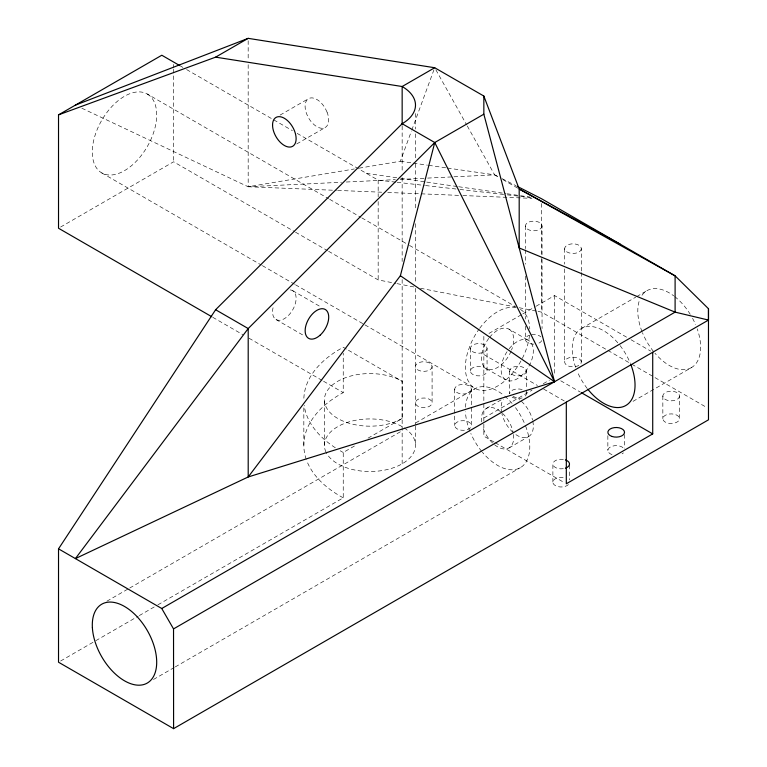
<?xml version="1.0" encoding="UTF-8"?>
<svg xmlns="http://www.w3.org/2000/svg" width="767" height="767" viewBox="0 0 767 767"><rect width="100%" height="100%" fill="white"/><g stroke="black" fill="none" stroke-linecap="round" stroke-linejoin="round"><path stroke-width="0.58" stroke-dasharray="3.83 2.88" d="M303.828 445.224L303.837 407.037M324.412 445.224L324.412 399.875M157.916 604.827L343.242 497.831L343.242 452.482L356.684 444.726M306.244 459.328A125.021 72.184 0 0 1 343.242 392.627L343.242 353.242M402.157 463.814L402.157 431.6M402.157 430.402L402.157 381.285L347.384 349.666M359.071 168.174L400.355 161.252L411.39 131.186M411.802 130.074L433.882 69.96M60.593 227.042L173.591 161.799L294.48 231.596M280.07 115.088L308.545 98.655M296.733 143.947L325.208 127.514M488.962 333.434L521.752 314.508M522.778 313.914L535.069 306.819M536.095 306.225L554.531 295.573L626.879 337.346M368.045 438.158L402.157 418.466L402.157 279.437M106.91 601.194L128.674 588.625M129.709 588.03L401.237 431.265M415.743 422.885L474.811 388.783M581.405 328.525L635.718 297.165M636.744 296.57L646.993 290.655M486.201 408.495L501.704 399.549M60.593 661.02L94.753 641.298M95.789 640.694L138.242 616.189M139.278 615.594L156.88 605.431M483.843 418.015L531.991 390.221M543.266 383.711L549.412 380.164M508.972 447.938L528.607 436.605M633.015 401.342L691.422 367.614A44.428 25.656 60 0 0 697.203 328.813M153.486 679.476L174.214 667.511M175.25 666.907L520.362 467.659M81.839 108.205L248.182 186.755L354.354 168.961M248.172 64.677L248.182 186.755L341.497 182.249M346.281 182.019L395.321 179.651M400.115 179.42L426.433 178.145M427.622 178.088L452.751 176.87M453.939 176.813L494.619 174.847L501.024 178.117M248.182 186.755L336.435 190.369M337.633 190.417L382.954 192.268M387.718 192.459L461.667 195.489M462.856 195.537L532.03 198.365M297.155 133.381L378.169 180.149L395.925 182.172M397.114 182.306L424.352 185.413M425.532 185.547L458.685 189.315M459.874 189.459L506.047 194.713M507.236 194.847L532.097 197.685M400.355 161.252L412.138 162.949M413.317 163.122L427.459 165.164M428.638 165.327L446.308 167.877M447.487 168.05L494.619 174.847L498.713 177.215M366.386 173.352L399.53 178.155M400.71 178.327L425.57 181.932M426.759 182.105L457.535 186.573M458.714 186.736L506.067 193.61M507.246 193.783L529.738 197.042M328.573 251.279L378.169 279.917L395.801 283.387M396.98 283.627L414.611 287.098M420.489 288.258L518.061 307.49M519.24 307.73L536.871 311.201M538.051 311.431L541.569 312.131L606.889 349.838M502.088 178.653L515.961 185.719M502.807 179.574L518.166 188.414M180.408 65.972L182.891 67.4M186.602 69.548L292.409 130.639M631.011 339.733L650.646 351.065M607.924 350.433L630.733 363.606M631.768 364.2L706.407 407.296M147.264 94.015A45.541 26.299 -60 0 1 132.835 164.569A45.541 26.299 -60 0 1 93.392 141.79A45.541 26.299 -60 0 1 147.264 94.015L328.631 198.73M329.666 199.324L360.758 217.272M361.794 217.876L408.428 244.798M409.473 245.402L515.175 306.426M489.538 337.403A22.77 13.144 -60 0 1 508.972 329.139L528.607 340.481M560.735 380.787L580.37 392.119M295.506 232.19L327.538 250.684M483.843 354.527L537.446 385.475M543.63 389.051L564.253 400.949M488.819 338.324A22.77 13.144 -60 0 0 486.201 368.582L505.837 379.914M101.723 172.901L261.326 265.046M262.362 265.641L294.49 284.193M295.525 284.787L363.922 324.278M364.958 324.882L474.811 388.303M292.668 290.664L321.191 307.136M346.348 349.062L343.242 347.278A125.021 72.184 0 0 0 303.837 399.875M494.149 442.108L483.843 436.155L483.843 402.637M495.185 442.703L564.253 482.577M276.005 319.532L304.528 335.994M212.785 317.308L242.813 334.642M249.026 338.228L322.543 380.672M323.578 381.266L343.242 392.627M435.857 69.807L466.691 124.935M467.276 125.97L494.619 174.847M679.504 396.021A8.332 4.813 0 0 1 667.012 400.192A8.332 4.813 0 0 1 667.012 391.86A8.332 4.813 0 0 1 679.504 396.021L679.504 418.696A8.332 4.813 0 0 1 667.012 422.866A8.332 4.813 0 0 1 667.012 414.535A8.332 4.813 0 0 1 679.504 418.696M662.841 396.021L662.841 418.696M624.52 434.573L624.52 448.177M607.857 435.704L607.857 450.44M581.319 248.642A8.332 4.813 0 0 1 568.826 252.803A8.332 4.813 0 0 1 568.826 244.472A8.332 4.813 0 0 1 581.319 248.642L581.319 271.317M581.319 272.506L581.319 362.014A8.332 4.813 0 0 1 568.826 366.175A8.332 4.813 0 0 1 568.826 357.844A8.332 4.813 0 0 1 581.319 362.014M569.536 465.176L569.536 479.921M564.656 248.642L564.656 264.155M564.656 268.929L564.656 362.014M554.531 295.573L554.531 376.022M563.361 459.395A8.332 4.813 0 0 0 552.882 464.045L552.882 482.184M542.048 225.968A8.332 4.813 0 0 1 529.556 230.129A8.332 4.813 0 0 1 529.556 221.807A8.332 4.813 0 0 1 542.048 225.968L542.048 254.606M542.048 259.38L542.048 328.602M541.569 203.533L541.569 257.233M541.569 258.431L541.569 312.131M526.344 371.084A8.332 4.813 0 0 1 513.842 375.245A8.332 4.813 0 0 1 513.842 366.914A8.332 4.813 0 0 1 526.344 371.084L526.344 388.984M526.344 390.173L526.344 393.759M525.385 225.968L525.385 248.642M525.385 249.831L525.385 264.155M525.385 276.091L525.385 319.053M525.385 326.215L525.385 339.34M509.681 371.084L509.681 393.759A8.332 4.813 0 0 1 522.174 389.588M487.064 348.41A8.332 4.813 0 0 1 474.572 352.571A8.332 4.813 0 0 1 474.572 344.239A8.332 4.813 0 0 1 487.064 348.41L487.064 371.084A8.332 4.813 0 0 1 474.572 375.245A8.332 4.813 0 0 1 474.572 366.914A8.332 4.813 0 0 1 487.064 371.084M483.843 336.387L483.843 401.85M471.36 389.224A8.332 4.813 0 0 1 458.858 393.385A8.332 4.813 0 0 1 458.858 385.053A8.332 4.813 0 0 1 471.36 389.224L471.36 425.503A8.332 4.813 0 0 1 458.858 429.664A8.332 4.813 0 0 1 458.858 421.332A8.332 4.813 0 0 1 471.36 425.503M470.401 348.41L470.401 371.084M454.697 389.224L454.697 425.503M432.089 366.549A8.332 4.813 0 0 1 419.587 370.71A8.332 4.813 0 0 1 419.587 362.379A8.332 4.813 0 0 1 432.089 366.549L432.089 402.828A8.332 4.813 0 0 1 419.587 406.989A8.332 4.813 0 0 1 419.587 398.658A8.332 4.813 0 0 1 432.089 402.828M415.493 113.497L415.493 129.067M415.493 133.851L415.493 159.009M415.493 163.793L415.493 210.503M415.493 223.676L415.493 283.55M415.493 288.344L415.493 424.87M415.493 426.068L415.493 445.224M402.157 126.066L402.157 172.834M402.157 177.589L402.157 261.499M378.169 180.149L378.169 196.774M378.169 201.529L378.169 279.917M248.172 40.747L248.172 59.893M173.591 64.409L173.591 67.975M173.591 69.164L173.591 161.799M404.18 427.881A45.541 26.299 0 0 1 392.167 468.177A45.541 26.299 0 0 1 326.426 452.971M325.956 452.031A45.541 26.299 0 0 1 347.183 422.454A45.541 26.299 0 0 1 402.157 426.634M290.223 289.916A16.663 9.616 -60 0 1 294.787 305.343A16.663 9.616 -60 0 1 279.361 320.299A16.663 9.616 -60 0 1 273.455 306.177M343.242 497.831A125.021 72.184 0 0 1 306.627 460.392M343.242 452.482A125.021 72.184 0 0 1 340.203 450.775M335.342 447.784A125.021 72.184 0 0 1 304.192 405.331M402.157 418.466A45.541 26.299 0 0 1 337.748 418.466A45.541 26.299 0 0 1 337.748 381.285A45.541 26.299 0 0 1 402.157 381.285M525.606 426.068A45.541 26.299 60 0 1 520.64 467.496A45.541 26.299 60 0 1 482.405 452.252M481.714 451.408A45.541 26.299 60 0 1 470.813 433.422M469.97 431.399A45.541 26.299 60 0 1 465.435 411.735M465.454 407.239A45.541 26.299 60 0 1 503.871 395.379M504.753 396.098A45.541 26.299 60 0 1 512.068 403.365M515.482 407.632A45.541 26.299 60 0 1 525.203 425.043M513.487 434.486A22.77 13.144 60 0 1 493.421 443.777M492.615 443.038A22.77 13.144 60 0 1 482.558 426.203M481.686 421.946A22.77 13.144 60 0 1 501.752 412.665M502.558 413.403A22.77 13.144 60 0 1 513.142 432.387M520.362 309.417A45.541 26.299 -60 0 1 529.776 329.062M529.47 335.658A45.541 26.299 -60 0 1 504.753 380.978A45.541 26.299 -60 0 1 470.813 384.976L467.832 380.269A45.541 26.299 -60 0 1 467.832 351.804L470.813 343.664A45.541 26.299 -60 0 1 479.049 329.158M479.691 328.276A45.541 26.299 -60 0 1 515.482 307.615M508.972 329.139A22.77 13.144 -60 0 1 511.531 350.107M511.09 351.181A22.77 13.144 -60 0 1 486.201 368.582M532.777 421.054A22.77 13.144 60 0 1 514.705 433.786M513.056 432.435A22.77 13.144 60 0 1 501.906 413.777M501.666 412.713A22.77 13.144 60 0 1 503.277 399.54M513.056 396.52A22.77 13.144 60 0 1 519.748 399.971M521.387 401.333A22.77 13.144 60 0 1 532.538 419.98M509.173 348.745A22.77 13.144 -60 0 1 533.324 350.577A22.77 13.144 -60 0 1 509.662 380.978A22.77 13.144 -60 0 1 508.454 349.666M587.215 388.466A44.428 25.656 60 0 1 577.273 371.535M575.634 367.316A44.428 25.656 60 0 1 581.99 328.199A44.428 25.656 60 0 1 619.333 344.651M620.033 345.533A44.428 25.656 60 0 1 630.416 363.52M691.422 367.614A44.428 25.656 60 0 1 654.941 353.213M653.503 351.487A44.428 25.656 60 0 1 642.42 332.619M641.998 331.565A44.428 25.656 60 0 1 639.553 300.041M641.998 295.285A44.428 25.656 60 0 1 673.762 295.87M674.672 296.561A44.428 25.656 60 0 1 690.242 314.326M692.553 318.324A44.428 25.656 60 0 1 695.564 324.604M568.424 484.591A8.332 4.813 0 0 1 557.686 486.546A8.332 4.813 0 0 1 553.381 480.535A8.332 4.813 0 0 1 563.361 477.534M541.761 340.586A8.332 4.813 0 0 1 537.888 343.501M533.717 344.153A8.332 4.813 0 0 1 525.673 340.586A8.332 4.813 0 0 1 529.556 335.169M531.56 334.69A8.332 4.813 0 0 1 540.936 336.934M526.057 392.512A8.332 4.813 0 0 1 525.222 396.165M522.174 397.92A8.332 4.813 0 0 1 512.116 397.153M623.408 452.846A8.332 4.813 0 0 1 622.085 453.843M612.028 454.61A8.332 4.813 0 0 1 610.302 447.036A8.332 4.813 0 0 1 623.408 448.033M563.361 468.695A8.332 4.813 0 0 1 552.882 464.045M327.087 112.174L325.208 108.272A16.663 9.616 60 0 0 309.705 98.147A16.663 9.616 60 0 0 306.675 113.995L308.545 117.888A16.663 9.616 60 0 0 324.058 128.012A16.663 9.616 60 0 0 327.087 112.174"/><path stroke-width="1.15" d="M708.478 308.727L708.478 419.827L173.591 728.65L173.534 628.911L708.478 320.069L708.478 308.727L675.104 275.852L541.569 198.758L517.025 186.266M434.697 67.736L402.157 86.518A45.541 26.299 0 0 1 402.157 123.708L215.613 309.734L58.522 548.846L75.406 558.597L248.201 476.969L400.384 275.737L434.755 142.528L483.843 114.178L483.843 96.048L434.697 67.736L248.172 38.35L75.358 105.146M402.157 123.708L434.755 142.528L248.201 328.554L75.406 558.597L161.751 608.509L173.534 628.911M211.75 316.704L58.522 228.24L58.522 114.868L161.808 55.234L179.785 65.617M58.522 114.868L215.613 57.151L248.172 38.35M161.751 608.509L675.104 312.131L708.478 320.069M652.717 352.264L652.717 433.892L566.314 483.776L566.314 402.148M215.613 57.151L402.157 86.518L402.157 124.868M620.119 244.107L519.192 189.008L483.843 96.048M581.405 392.714L652.717 433.892M215.613 309.734L248.201 328.554L248.201 476.969L554.531 381.736L483.843 114.178M173.591 728.65L58.522 662.218L58.522 548.846M400.384 275.737L554.531 381.736L434.755 142.528M630.829 364.574A44.428 25.656 60 0 1 625.843 405.484A44.428 25.656 60 0 1 587.915 389.348M565.375 459.884A8.332 4.813 0 0 1 565.375 468.215M675.104 312.131L519.192 247.962L519.192 189.008L675.104 275.852L675.104 312.131M272.553 125.069A16.663 9.616 60 0 0 290.223 147.053A16.663 9.616 60 0 0 290.223 123.487A16.663 9.616 60 0 0 272.553 125.069M319.983 335.294A16.663 9.616 -60 0 0 325.266 309.485A16.663 9.616 -60 0 0 305.554 326.963A16.663 9.616 -60 0 0 319.983 335.294M92.366 627.502A45.541 26.299 60 0 0 142.384 684.873A45.541 26.299 60 0 0 138.741 618.499A45.541 26.299 60 0 0 92.366 627.502M612.028 436.471A8.332 4.813 0 0 0 624.52 432.3A8.332 4.813 0 0 0 612.028 428.139A8.332 4.813 0 0 0 612.028 436.471"/></g></svg>
